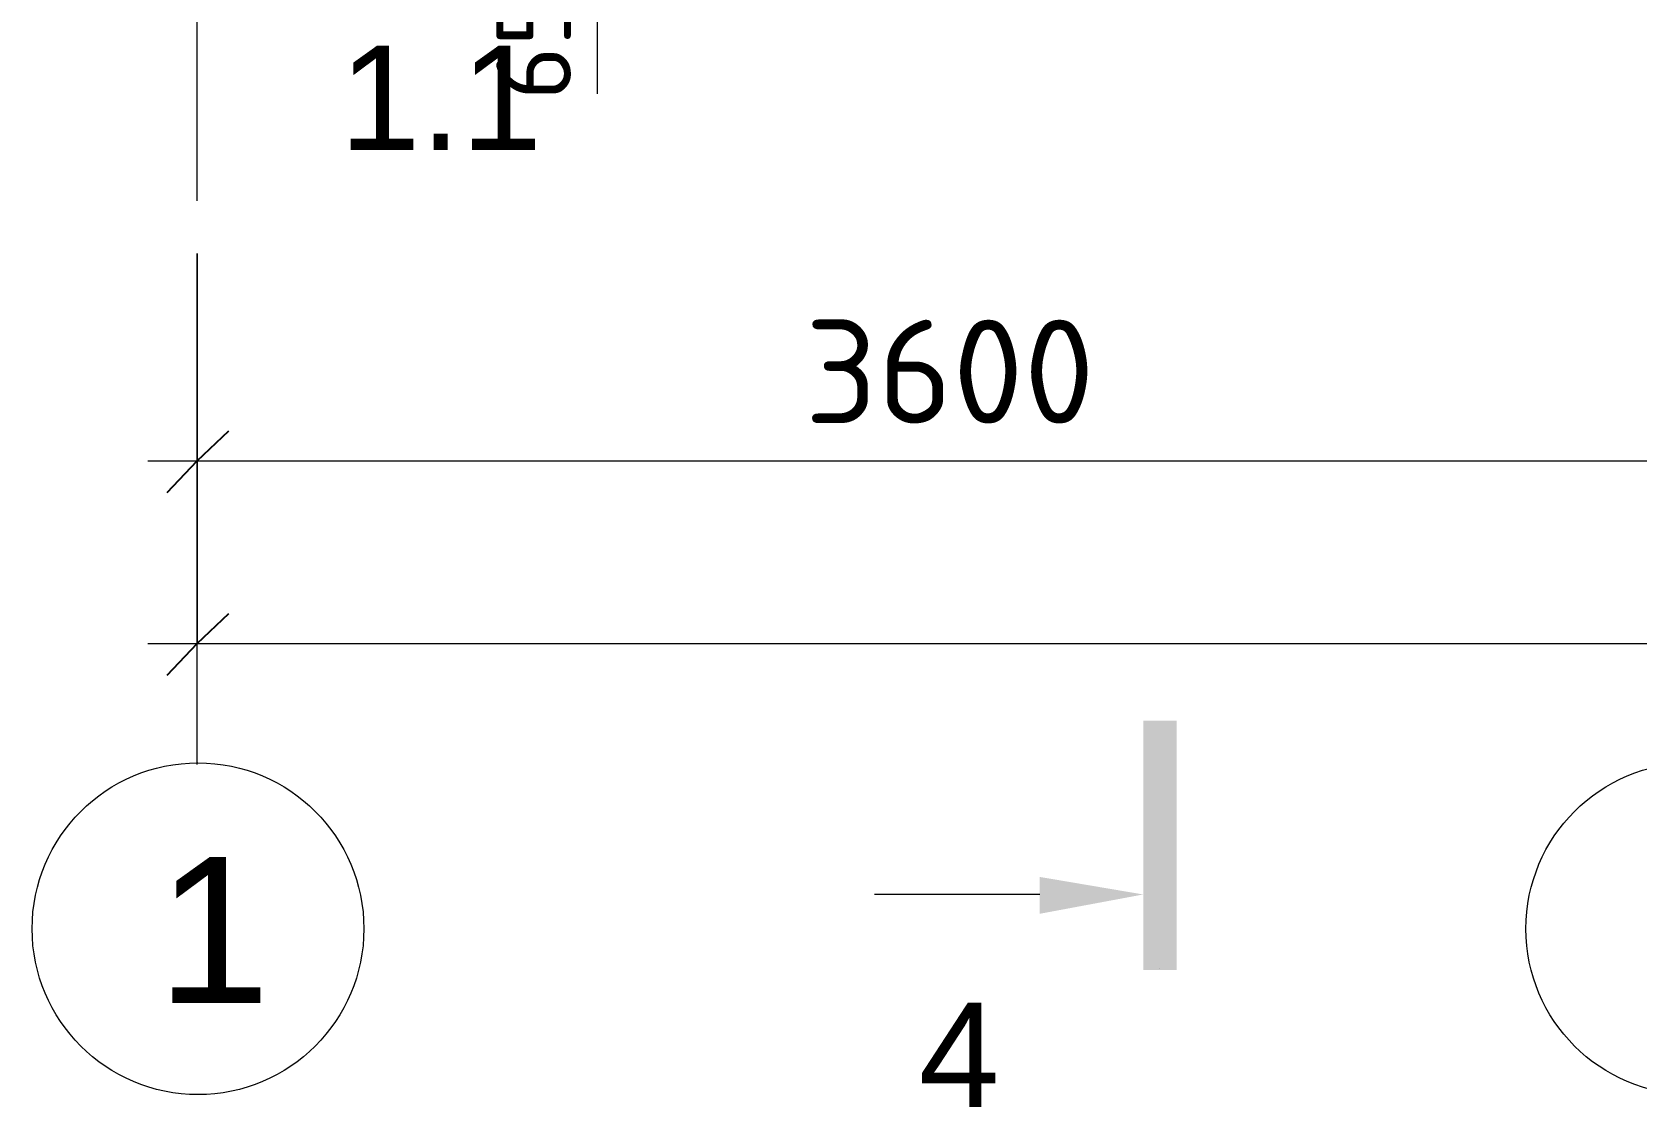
# Model space of a CAD drawing. Header units: millimetres. Extents: x -84737 to 172119, y -43083 to 59399.
# Drawn here: x 6305 to 10175, y 30661 to 33252 of the extents above; entities that cross this region are included whole.
import ezdxf

# ---------------------------------------------------------------- set-up
doc = ezdxf.new("R2010")
doc.units = ezdxf.units.MM
for name, color, linetype in [('PDF _Обозначения', 7, 'Continuous'), ('PDF _Оси', 7, 'Continuous'), ('PDF _Размеры-100', 7, 'Continuous'), ('PDF _Текст', 7, 'Continuous')]:
    doc.layers.add(name, color=color, linetype=linetype)
doc.styles.add('PDF GOSTCommon', font='arial.ttf')
doc.styles.add('PDF ISOCPEUR', font='isocpeur.ttf')

msp = doc.modelspace()

# ---------------------------------------------------------------- linework, layer by layer
at = {"layer": 'PDF _Обозначения', "lineweight": 9}
for points in [[(8735, 31173.2), (8337, 31173.2)], [(9022.8, 30995.4), (9022.8, 30995.4)]]:
    msp.add_lwpolyline(points, dxfattribs=at)
at = {"layer": 'PDF _Обозначения', "transparency": 33554559}
for points in [[(9065.2, 31592.3), (9065.2, 30991.2), (8984.7, 31592.3)], [(9065.2, 30991.2), (8984.7, 31592.3), (8984.7, 30991.2)], [(8984.7, 31173.2), (8735, 31215.5), (8735, 31126.6)]]:
    msp.add_solid(points, dxfattribs=at)
at = {"layer": 'PDF _Оси', "lineweight": 9}
for points in [[(6703, 32845.3), (6703, 33848.6)], [(6703, 32646.3), (6703, 32646.3)], [(6703, 31486.5), (6703, 32447.4)]]:
    msp.add_lwpolyline(points, dxfattribs=at)
for centre in [(6705.2, 31090.6), (10307.6, 31090.6)]:
    msp.add_circle(centre, 400, dxfattribs=at)
at = {"layer": 'PDF _Размеры-100', "lineweight": 9}
for points in [[(7299.9, 34403.1), (7668.2, 33442.2), (7668.2, 33103.5)], [(6584.5, 32218.8), (10305.5, 32218.8), (16303.9, 32218.8), (24406.2, 32218.8), (30404.7, 32218.8), (36707.9, 32218.8), (39404.4, 32218.8), (42105.2, 32218.8), (44657.8, 32218.8), (47206.2, 32218.8), (49606.4, 32218.8), (52345.3, 32218.8), (52345.3, 32718.3), (52345.3, 32096), (52345.3, 32718.3), (52345.3, 32218.8), (56028.1, 32218.8)], [(6703, 32096), (6703, 32718.3), (6703, 32218.8)], [(6703, 31655.8), (6703, 32278.1), (6703, 31778.5)], [(6584.5, 31778.5), (56028.1, 31778.5)]]:
    msp.add_lwpolyline(points, dxfattribs=at)
at = {"layer": 'PDF _Размеры-100', "lineweight": 25}
for points in [[(6631.1, 32142.6), (6703, 32218.8), (6779.2, 32290.8)], [(6631.1, 31702.3), (6703, 31778.5), (6779.2, 31850.5)]]:
    msp.add_lwpolyline(points, dxfattribs=at)

# ---------------------------------------------------------------- texts
at = {"layer": 'PDF _Текст', "insert": (7514.5, 33087.9), "char_height": 180, "attachment_point": 4, "rotation": 90, "style": 'PDF ISOCPEUR'}
msp.add_mtext('650', dxfattribs=at)
at = {"layer": 'PDF _Текст', "attachment_point": 4}
for s, insert, char_height, style in [('1.1', (7046.2, 33094), 251.59, 'PDF GOSTCommon'), ('3600', (8168.1, 32433.8), 250, 'PDF ISOCPEUR'), ('1', (6605.9, 31087.3), 352.2, 'PDF GOSTCommon'), ('4', (8443.2, 30786.9), 251.6, 'PDF GOSTCommon')]:
    msp.add_mtext(s, dxfattribs=dict(at, insert=insert, char_height=char_height, style=style))

doc.saveas('drawing.dxf')
